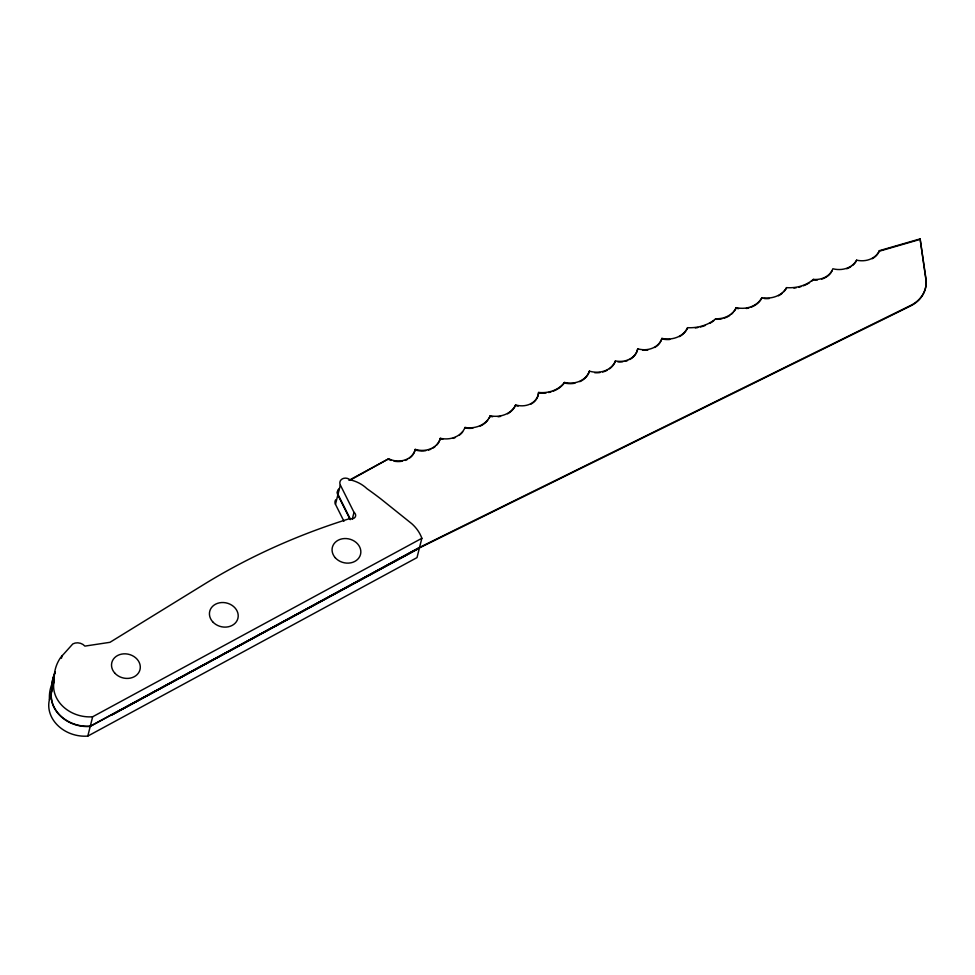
<?xml version="1.0" encoding="UTF-8"?>
<svg xmlns="http://www.w3.org/2000/svg" width="975" height="975" viewBox="0 0 975 975"><rect width="100%" height="100%" fill="white"/><g stroke="black" fill="none" stroke-linecap="round" stroke-linejoin="round"><path stroke-width="1.46" d="M348.94 480.346L388.647 458.786A18.915 15.832 14.1 0 0 415.228 449.378A20.475 17.136 14.1 0 0 440.322 438.311A22.303 18.659 14.1 0 0 465.038 427.464A24.253 20.292 14.1 0 0 490.218 415.789A23.729 19.866 14.1 0 0 515.629 404.942A18.586 15.551 14.1 0 0 538.651 392.45A29.067 24.326 14.1 0 0 564.452 382.444A21.938 18.354 14.1 0 0 589.412 371.134A21.645 18.111 14.1 0 0 615.408 360.933A19.805 16.575 14.1 0 0 637.735 348.818A20.17 16.88 14.1 0 0 661.928 338.398A23.461 19.634 14.1 0 0 687.57 327.685A39.865 33.357 14.1 0 0 715.723 318.752A23.022 19.268 14.1 0 0 736.137 307.661A23.948 20.036 14.1 0 0 761.889 297.668A24.168 20.219 14.1 0 0 786.533 287.637A36.246 30.322 14.1 0 0 813.308 279.386A20.036 16.77 14.1 0 0 832.857 268.771A21.34 17.867 14.1 0 0 856.598 260.167A20.548 17.184 14.1 0 0 879.389 250.673L920.108 238.899L926.25 280.666A34.942 29.238 14.1 0 1 910.894 305.321L419.555 547.389L112.064 714.821L419.36 548.218L417.008 557.602L87.799 736.088A33.552 28.08 14.1 0 1 49.457 699.538L54.308 680.221A50.456 42.218 14.1 0 1 60.718 657.394L72.808 643.927A8.885 7.434 14.1 0 1 84.898 646.108L109.992 642.306L207.102 582.477A675.626 565.342 14.1 0 1 349.952 518.542A4.424 3.705 14.1 0 0 355.156 517.116A4.424 3.705 14.1 0 0 353.998 512.35L340.336 485.014A6.143 5.143 14.1 0 1 342.359 478.847A6.143 5.143 14.1 0 1 350.025 479.81A31.2 26.106 14.1 0 1 366.978 488.694A371.499 310.854 14.1 0 1 380.957 499.005L411.816 523.733A38.683 32.37 14.1 0 1 421.858 538.285L419.408 547.938L90.224 726.436A33.552 28.08 14.1 0 1 51.882 689.873A50.456 42.218 14.1 0 1 55.246 672.299M61.449 658.271L62.144 655.517M87.799 736.088L92.649 716.771L421.858 538.285M343.943 521.247L335.485 504.331L337.837 494.947A6.143 5.143 14.1 0 1 338.837 489.499M350.342 519.127L337.984 494.398L340.336 485.014M352.316 519.053L353.998 512.35M350.122 480.175L388.647 458.786M409.732 457.97A18.915 15.832 14.1 0 0 415.094 449.926L415.228 449.378M436.849 444.917A20.475 17.136 14.1 0 0 440.188 438.847L440.322 438.311M465.038 427.464L464.904 428.013A24.253 20.292 14.1 0 0 472.863 428.171M489.036 418.348A24.253 20.292 14.1 0 0 490.072 416.325L490.218 415.789M507.609 413.814A23.729 19.866 14.1 0 0 515.495 405.49L515.629 404.942M530.912 404.138A18.586 15.551 14.1 0 0 538.505 392.998L538.651 392.45M553.312 391.133A29.067 24.326 14.1 0 0 564.318 382.992L564.452 382.444M589.412 371.134L589.278 371.682A21.938 18.354 14.1 0 1 579.784 381.676M615.408 360.933L615.274 361.481A21.645 18.111 14.1 0 1 609.509 368.818M637.735 348.818L637.601 349.355A19.805 16.575 14.1 0 1 629.728 359.543M654.773 347.502A20.17 16.88 14.1 0 0 661.793 338.934L661.928 338.398M687.57 327.685L687.436 328.222A23.461 19.634 14.1 0 1 679.502 336.607M715.723 318.752L715.589 319.288A23.022 19.268 14.1 0 0 722.109 318.715M734.041 311.464A23.022 19.268 14.1 0 0 736.003 308.21L736.137 307.661M761.889 297.668L761.743 298.204A23.948 20.036 14.1 0 1 751.274 307.162M786.533 287.637L786.398 288.186A24.168 20.219 14.1 0 1 783.851 291.696M811.432 281.348A36.246 30.322 14.1 0 0 813.174 279.935L813.308 279.386M856.598 260.167L856.464 260.715A21.34 17.867 14.1 0 1 852.491 265.517M872.247 258.728A20.548 17.184 14.1 0 0 879.255 251.221L879.389 250.673M920.108 238.899L926.116 281.202A34.942 29.238 14.1 0 1 910.76 305.87L419.408 547.938M419.494 547.682L90.285 726.156A33.552 28.08 14.1 0 1 51.955 689.605A50.456 42.218 14.1 0 1 55.307 672.031M879.255 251.221L918.511 239.862M337.837 494.947L350.208 519.675M407.526 459.371A18.915 15.832 14.1 0 1 405.076 460.444M402.431 461.163A18.915 15.832 14.1 0 1 393.961 461.151M391.17 460.419A18.915 15.832 14.1 0 1 388.513 459.335M435.106 446.587A20.475 17.136 14.1 0 1 433.107 448.013M430.865 449.183A20.475 17.136 14.1 0 1 428.439 450.072M425.88 450.657A20.475 17.136 14.1 0 1 415.094 449.926M462.686 431.876A22.303 18.659 14.1 0 1 459.42 435.106M455.288 437.531A22.303 18.659 14.1 0 1 452.973 438.397M442.784 439.286A22.303 18.659 14.1 0 1 440.188 438.847M487.744 420.249A24.253 20.292 14.1 0 1 480.236 426.087M500.565 416.386A23.729 19.866 14.1 0 1 497.993 416.752M492.716 416.727A23.729 19.866 14.1 0 1 490.072 416.325M518.152 406.1A18.586 15.551 14.1 0 1 515.495 405.49M551.009 391.913A29.067 24.326 14.1 0 1 548.608 392.523M546.146 392.925A29.067 24.326 14.1 0 1 538.505 392.998M574.909 383.224A21.938 18.354 14.1 0 1 564.318 382.992M607.413 370.147A21.645 18.111 14.1 0 1 602.648 372.023M600.052 372.535A21.645 18.111 14.1 0 1 594.653 372.694M627.583 360.543A19.805 16.575 14.1 0 1 625.267 361.286M622.842 361.749A19.805 16.575 14.1 0 1 617.809 361.847M647.863 349.976A20.17 16.88 14.1 0 1 642.732 350.244M669.764 339.483A23.461 19.634 14.1 0 1 661.793 338.934M713.737 320.775A39.865 33.357 14.1 0 1 709.678 323.383M705.193 325.467A39.865 33.357 14.1 0 1 700.379 326.991M697.868 327.539A39.865 33.357 14.1 0 1 695.309 327.941M732.773 312.926A23.022 19.268 14.1 0 1 731.335 314.267M729.751 315.473A23.022 19.268 14.1 0 1 724.181 318.155M748.898 307.954A23.948 20.036 14.1 0 1 746.411 308.49M738.611 308.648A23.948 20.036 14.1 0 1 736.003 308.21M782.243 293.231A24.168 20.219 14.1 0 1 778.464 295.791M769.275 298.508A24.168 20.219 14.1 0 1 764.266 298.533M809.567 282.652A36.246 30.322 14.1 0 1 803.327 285.809M801.06 286.589A36.246 30.322 14.1 0 1 798.732 287.223M796.331 287.71A36.246 30.322 14.1 0 1 793.894 288.052M831.992 271.001A20.036 16.77 14.1 0 1 821.596 279.155M817.477 279.947A20.036 16.77 14.1 0 1 813.174 279.935M850.736 266.784A21.34 17.867 14.1 0 1 846.739 268.759M337.984 494.398A6.143 5.143 14.1 0 1 338.983 488.95M92.649 716.771A33.552 28.08 14.1 0 1 54.308 680.221M49.457 699.538A50.456 42.218 14.1 0 1 51.638 684.743M335.485 504.331A6.143 5.143 14.1 0 1 335.692 499.797M335.254 557.737A14.527 12.151 14.1 0 0 359.885 556.213A14.527 12.151 14.1 0 0 344.212 538.566A14.527 12.151 14.1 0 0 335.254 557.737M212.623 621.721A14.527 12.151 14.1 0 0 237.254 620.21A14.527 12.151 14.1 0 0 221.593 602.55A14.527 12.151 14.1 0 0 212.623 621.721M114.709 673.018A14.527 12.151 14.1 0 0 139.34 671.507A14.527 12.151 14.1 0 0 123.679 653.847A14.527 12.151 14.1 0 0 114.709 673.018"/></g></svg>
